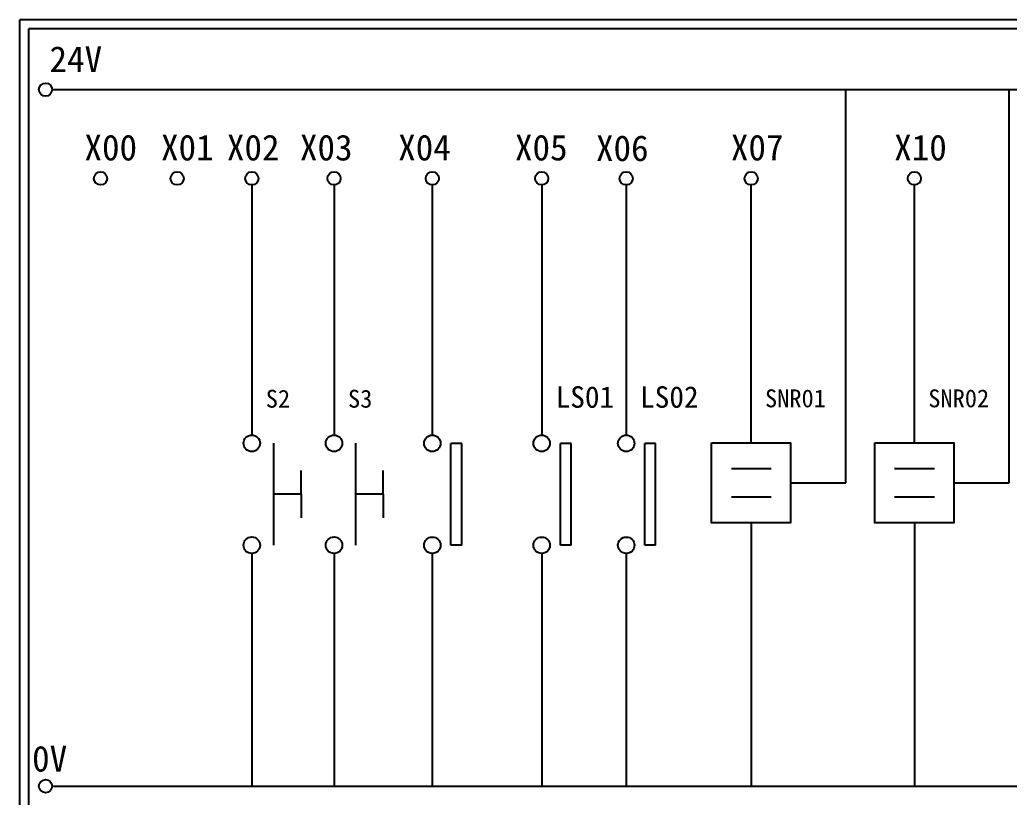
# Model space of a CAD drawing. Extents: x 325 to 612, y 3 to 207.
# Drawn here: x 325.3 to 463.5, y 98.4 to 207 of the extents above; entities that cross this region are included whole.
import ezdxf

# ---------------------------------------------------------------- set-up
doc = ezdxf.new("R2010")
doc.units = 0
doc.layers.get('0').update_dxf_attribs({"linetype": 'CONTINUOUS'})
doc.layers.add('圖框層', color=7, linetype='CONTINUOUS')
doc.layers.add('標尺寸層', color=3, linetype='CONTINUOUS')
doc.styles.add('STSL', font='KAIU.TTF')

msp = doc.modelspace()

# ---------------------------------------------------------------- linework, layer by layer
for p, q in [((440.66, 142.31), (440.66, 197.22)), ((463.46, 142.31), (463.46, 197.22)), ((427.44, 147.89), (427.44, 183.91)), ((450.24, 147.89), (450.24, 183.91)), ((387.03, 147.83), (385.52, 147.83)), ((402.31, 147.83), (400.81, 147.83)), ((414.1, 147.83), (412.6, 147.83)), ((364.59, 140.73), (364.59, 144.04)), ((376.08, 140.73), (376.08, 144.04)), ((432.95, 142.31), (440.66, 142.31)), ((455.75, 142.31), (463.46, 142.31)), ((364.59, 140.73), (364.59, 137.42)), ((376.08, 140.73), (376.08, 137.42)), ((427.44, 136.73), (427.44, 99.96)), ((450.24, 136.73), (450.24, 99.96)), ((387.03, 133.6), (385.52, 133.6)), ((402.31, 133.6), (400.81, 133.6)), ((414.1, 133.6), (412.6, 133.6))]:
    msp.add_line(p, q)
for points in [[(421.92, 147.89), (432.95, 147.89), (432.95, 136.73), (421.92, 136.73)], [(444.72, 147.89), (455.75, 147.89), (455.75, 136.73), (444.72, 136.73)]]:
    msp.add_lwpolyline(points, close=True)
at = {"layer": '圖框層', "color": 7}
for p, q in [((612.32, 206.97), (325.32, 206.97)), ((325.32, 3), (325.32, 206.97)), ((611.07, 205.72), (326.57, 205.72)), ((326.57, 4.25), (326.57, 205.72))]:
    msp.add_line(p, q, dxfattribs=at)
at = {"layer": '標尺寸層', "color": 7}
for p, q in [((329.84, 197.22), (607.44, 197.22)), ((357.72, 183.91), (357.72, 148.99)), ((369.2, 183.91), (369.2, 148.99)), ((382.92, 183.91), (382.92, 148.99)), ((398.2, 183.91), (398.2, 148.99)), ((410, 183.91), (410, 148.99)), ((360.73, 147.84), (360.73, 133.61)), ((372.21, 147.84), (372.21, 133.61)), ((385.52, 133.6), (385.52, 147.83)), ((387.03, 133.6), (387.03, 147.83)), ((400.81, 133.6), (400.81, 147.83)), ((402.31, 133.6), (402.31, 147.83)), ((412.6, 133.6), (412.6, 147.83)), ((414.1, 133.6), (414.1, 147.83)), ((424.68, 144.34), (430.24, 144.34)), ((447.48, 144.34), (453.04, 144.34)), ((364.59, 140.73), (360.73, 140.73)), ((376.08, 140.73), (372.21, 140.73)), ((424.68, 140.37), (430.24, 140.37)), ((447.48, 140.37), (453.04, 140.37)), ((357.72, 132.46), (357.72, 99.96)), ((369.2, 132.46), (369.2, 99.96)), ((382.92, 132.46), (382.92, 99.96)), ((382.92, 132.45), (382.92, 99.96)), ((398.2, 132.46), (398.2, 99.96)), ((398.2, 132.45), (398.2, 99.96)), ((410, 132.46), (410, 99.96)), ((410, 132.45), (410, 99.96)), ((330.05, 99.96), (607.92, 99.96))]:
    msp.add_line(p, q, dxfattribs=at)
for centre, radius in [((328.92, 197.22), 0.92), ((336.6, 184.83), 0.92), ((347.3, 184.83), 0.92), ((357.72, 184.83), 0.92), ((369.2, 184.83), 0.92), ((382.92, 184.83), 0.92), ((398.2, 184.83), 0.92), ((410, 184.83), 0.92), ((427.44, 184.83), 0.92), ((450.24, 184.83), 0.92), ((357.72, 147.84), 1.15), ((369.2, 147.84), 1.15), ((382.92, 147.83), 1.15), ((398.2, 147.83), 1.15), ((410, 147.83), 1.15), ((357.72, 133.61), 1.15), ((369.2, 133.61), 1.15), ((382.92, 133.6), 1.15), ((398.2, 133.6), 1.15), ((410, 133.6), 1.15), ((328.92, 99.96), 0.92)]:
    msp.add_circle(centre, radius, dxfattribs=at)

# ---------------------------------------------------------------- texts
at = {"layer": '圖框層', "color": 4, "style": 'STSL'}
for s, height, p in [('24V', 3.6, (329.47, 199.68)), ('X00', 3.6, (334.35, 187.33)), ('X01', 3.6, (345.04, 187.33)), ('X02', 3.6, (354.24, 187.33)), ('X03', 3.6, (364.44, 187.33)), ('X04', 3.6, (378.16, 187.33)), ('X05', 3.6, (394.47, 187.33)), ('X06', 3.6, (405.78, 187.24)), ('X07', 3.6, (424.62, 187.33)), ('X10', 3.6, (447.42, 187.33)), ('S2', 2.5, (359.67, 152.81)), ('S3', 2.5, (371.15, 152.81)), ('LS01', 3, (400.15, 152.8)), ('LS02', 3, (411.94, 152.8)), ('SNR01', 2.5, (429.38, 152.86)), ('SNR02', 2.5, (452.18, 152.86)), ('0V', 3.6, (327.04, 102))]:
    msp.add_text(s, height=height, dxfattribs=at).set_placement(p)

doc.saveas('drawing.dxf')
